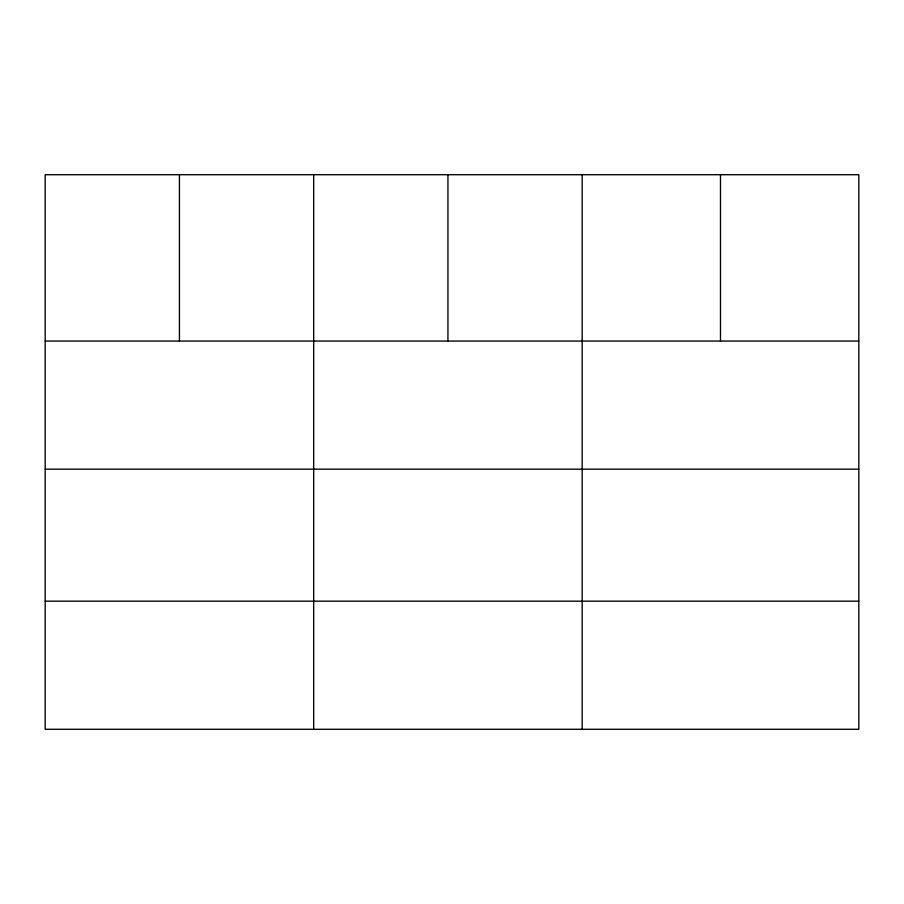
<?xml version="1.0" encoding="UTF-8"?>
<svg xmlns="http://www.w3.org/2000/svg" width="904" height="904" viewBox="0 0 904 904"><rect width="100%" height="100%" fill="white"/><g stroke="black" fill="none" stroke-linecap="round" stroke-linejoin="round"><path stroke-width="1.36" d="M858.8 469.176L858.8 174.709L45.2 174.709L45.2 729.291L858.8 729.291L858.8 469.176L45.2 469.176M45.2 341.057L858.8 341.057M45.2 601.171L858.8 601.171M720.488 174.709L720.488 341.057M582.176 174.709L582.176 729.291M447.932 174.709L447.932 341.057M313.688 174.709L313.688 729.291M179.444 174.709L179.444 341.057"/></g></svg>
